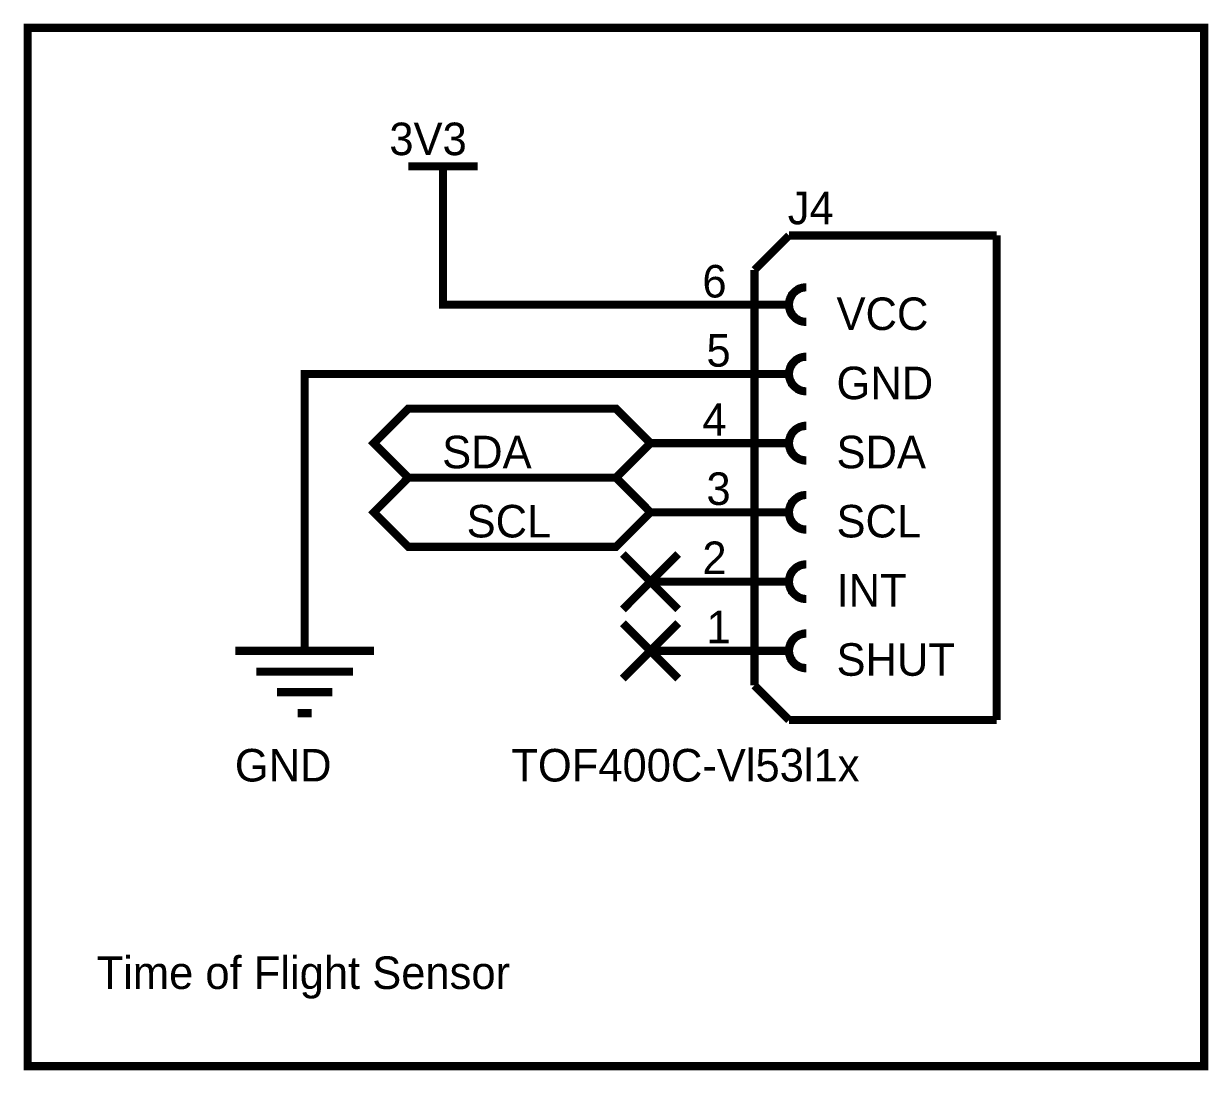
# Model space of a CAD drawing. Header units: inches. Extents: x 0 to 15, y 0 to 9.5.
# Drawn here: x 2.996 to 4.707, y 4.894 to 6.406 of the extents above; entities that cross this region are included whole.
import ezdxf

# ---------------------------------------------------------------- set-up
doc = ezdxf.new("R2010")
doc.units = ezdxf.units.IN
doc.header["$MEASUREMENT"] = 0
doc.layers.add('Sheet', color=255, linetype='Continuous')

msp = doc.modelspace()

# ---------------------------------------------------------------- linework, layer by layer
at = {"layer": 'Sheet'}
for points in [[(3.0015, 6.3998, 0.0118, 0.0118, 0), (4.7011, 6.3998, 0.0118, 0.0118, 0), (4.7011, 4.8998, 0.0118, 0.0118, 0), (3.0015, 4.8998, 0.0118, 0.0118, 0), (3.0015, 6.3998, 0.0118, 0.0118, 0)], [(3.5514, 5.7499, 0.0118, 0.0118, 0), (3.5015, 5.7998, 0.0118, 0.0118, 0), (3.5514, 5.8497, 0.0118, 0.0118, 0), (3.8513, 5.8497, 0.0118, 0.0118, 0), (3.9012, 5.7998, 0.0118, 0.0118, 0), (3.8513, 5.7499, 0.0118, 0.0118, 0), (3.5514, 5.7499, 0.0118, 0.0118, 0)], [(3.5514, 5.7499, 0.0039, 0.0039, 0), (3.5015, 5.7998, 0.0039, 0.0039, 0), (3.5514, 5.8497, 0.0039, 0.0039, 0), (3.8513, 5.8497, 0.0039, 0.0039, 0), (3.9012, 5.7998, 0.0039, 0.0039, 0), (3.8513, 5.7499, 0.0039, 0.0039, 0), (3.5514, 5.7499, 0.0039, 0.0039, 0)], [(3.5514, 5.65, 0.0118, 0.0118, 0), (3.5015, 5.6999, 0.0118, 0.0118, 0), (3.5514, 5.7499, 0.0118, 0.0118, 0), (3.8513, 5.7499, 0.0118, 0.0118, 0), (3.9012, 5.6999, 0.0118, 0.0118, 0), (3.8513, 5.65, 0.0118, 0.0118, 0), (3.5514, 5.65, 0.0118, 0.0118, 0)], [(3.5514, 5.65, 0.0039, 0.0039, 0), (3.5015, 5.6999, 0.0039, 0.0039, 0), (3.5514, 5.7499, 0.0039, 0.0039, 0), (3.8513, 5.7499, 0.0039, 0.0039, 0), (3.9012, 5.6999, 0.0039, 0.0039, 0), (3.8513, 5.65, 0.0039, 0.0039, 0), (3.5514, 5.65, 0.0039, 0.0039, 0)]]:
    msp.add_lwpolyline(points, format="xyseb", close=True, dxfattribs=at)
for points in [[(3.5514, 6.1997, 0.0118, 0.0118, 0), (3.6513, 6.1997, 0.0118, 0.0118, 0)], [(3.6013, 6.0998, 0.0118, 0.0118, 0), (3.6013, 6.1997, 0.0118, 0.0118, 0)], [(3.6013, 6.0998, 0.0118, 0.0118, 0), (3.6013, 5.9999, 0.0118, 0.0118, 0), (3.9012, 5.9999, 0.0118, 0.0118, 0)], [(4.0514, 6.0499, 0.0118, 0.0118, 0), (4.1013, 6.0998, 0.0118, 0.0118, 0)], [(4.1013, 6.0998, 0.0118, 0.0118, 0), (4.4012, 6.0998, 0.0118, 0.0118, 0)], [(4.4012, 6.0998, 0.0118, 0.0118, 0), (4.4012, 5.3999, 0.0118, 0.0118, 0)], [(4.0514, 5.4499, 0.0118, 0.0118, 0), (4.0514, 6.0499, 0.0118, 0.0118, 0)], [(4.1262, 6.0249, 0.0118, 0.0118, 0), (4.1248, 6.0249, 0.0118, 0.0118, 0), (4.1237, 6.0249, 0.0118, 0.0118, 0), (4.1226, 6.0245, 0.0118, 0.0118, 0), (4.1211, 6.0245, 0.0118, 0.0118, 0), (4.12, 6.0242, 0.0118, 0.0118, 0), (4.1189, 6.0238, 0.0118, 0.0118, 0), (4.1174, 6.0234, 0.0118, 0.0118, 0), (4.1163, 6.0231, 0.0118, 0.0118, 0), (4.1152, 6.0223, 0.0118, 0.0118, 0), (4.1141, 6.022, 0.0118, 0.0118, 0), (4.1134, 6.0212, 0.0118, 0.0118, 0), (4.1123, 6.0205, 0.0118, 0.0118, 0), (4.1112, 6.0198, 0.0118, 0.0118, 0), (4.1105, 6.019, 0.0118, 0.0118, 0), (4.1094, 6.0183, 0.0118, 0.0118, 0), (4.1086, 6.0175, 0.0118, 0.0118, 0), (4.1079, 6.0168, 0.0118, 0.0118, 0), (4.1068, 6.0157, 0.0118, 0.0118, 0), (4.1061, 6.0146, 0.0118, 0.0118, 0), (4.1053, 6.0139, 0.0118, 0.0118, 0), (4.105, 6.0128, 0.0118, 0.0118, 0), (4.1042, 6.0117, 0.0118, 0.0118, 0), (4.1039, 6.0106, 0.0118, 0.0118, 0), (4.1031, 6.0095, 0.0118, 0.0118, 0), (4.1028, 6.0084, 0.0118, 0.0118, 0), (4.1024, 6.0073, 0.0118, 0.0118, 0), (4.102, 6.0062, 0.0118, 0.0118, 0), (4.1017, 6.0051, 0.0118, 0.0118, 0), (4.1017, 6.0036, 0.0118, 0.0118, 0), (4.1013, 6.0025, 0.0118, 0.0118, 0), (4.1013, 6.001, 0.0118, 0.0118, 0), (4.1013, 5.9999, 0.0118, 0.0118, 0)], [(4.1013, 5.9999, 0.0118, 0.0118, 0), (3.9012, 5.9999, 0.0118, 0.0118, 0)], [(4.1013, 5.9999, 0.0118, 0.0118, 0), (4.1013, 5.9985, 0.0118, 0.0118, 0), (4.1013, 5.9974, 0.0118, 0.0118, 0), (4.1017, 5.9963, 0.0118, 0.0118, 0), (4.1017, 5.9948, 0.0118, 0.0118, 0), (4.102, 5.9937, 0.0118, 0.0118, 0), (4.1024, 5.9926, 0.0118, 0.0118, 0), (4.1028, 5.9911, 0.0118, 0.0118, 0), (4.1031, 5.99, 0.0118, 0.0118, 0), (4.1039, 5.9889, 0.0118, 0.0118, 0), (4.1042, 5.9878, 0.0118, 0.0118, 0), (4.105, 5.9871, 0.0118, 0.0118, 0), (4.1053, 5.986, 0.0118, 0.0118, 0), (4.1061, 5.9849, 0.0118, 0.0118, 0), (4.1068, 5.9841, 0.0118, 0.0118, 0), (4.1079, 5.983, 0.0118, 0.0118, 0), (4.1086, 5.9823, 0.0118, 0.0118, 0), (4.1094, 5.9816, 0.0118, 0.0118, 0), (4.1105, 5.9805, 0.0118, 0.0118, 0), (4.1112, 5.9797, 0.0118, 0.0118, 0), (4.1123, 5.979, 0.0118, 0.0118, 0), (4.1134, 5.9786, 0.0118, 0.0118, 0), (4.1141, 5.9779, 0.0118, 0.0118, 0), (4.1152, 5.9775, 0.0118, 0.0118, 0), (4.1163, 5.9768, 0.0118, 0.0118, 0), (4.1174, 5.9764, 0.0118, 0.0118, 0), (4.1189, 5.9761, 0.0118, 0.0118, 0), (4.12, 5.9757, 0.0118, 0.0118, 0), (4.1211, 5.9753, 0.0118, 0.0118, 0), (4.1226, 5.9753, 0.0118, 0.0118, 0), (4.1237, 5.975, 0.0118, 0.0118, 0), (4.1248, 5.975, 0.0118, 0.0118, 0), (4.1262, 5.975, 0.0118, 0.0118, 0)], [(4.1262, 5.9246, 0.0118, 0.0118, 0), (4.1248, 5.9246, 0.0118, 0.0118, 0), (4.1237, 5.9246, 0.0118, 0.0118, 0), (4.1226, 5.9243, 0.0118, 0.0118, 0), (4.1211, 5.9243, 0.0118, 0.0118, 0), (4.12, 5.9239, 0.0118, 0.0118, 0), (4.1189, 5.9235, 0.0118, 0.0118, 0), (4.1174, 5.9232, 0.0118, 0.0118, 0), (4.1163, 5.9228, 0.0118, 0.0118, 0), (4.1152, 5.9221, 0.0118, 0.0118, 0), (4.1141, 5.9217, 0.0118, 0.0118, 0), (4.1134, 5.921, 0.0118, 0.0118, 0), (4.1123, 5.9206, 0.0118, 0.0118, 0), (4.1112, 5.9199, 0.0118, 0.0118, 0), (4.1105, 5.9191, 0.0118, 0.0118, 0), (4.1094, 5.918, 0.0118, 0.0118, 0), (4.1086, 5.9173, 0.0118, 0.0118, 0), (4.1079, 5.9166, 0.0118, 0.0118, 0), (4.1068, 5.9155, 0.0118, 0.0118, 0), (4.1061, 5.9147, 0.0118, 0.0118, 0), (4.1053, 5.9136, 0.0118, 0.0118, 0), (4.105, 5.9125, 0.0118, 0.0118, 0), (4.1042, 5.9118, 0.0118, 0.0118, 0), (4.1039, 5.9107, 0.0118, 0.0118, 0), (4.1031, 5.9096, 0.0118, 0.0118, 0), (4.1028, 5.9085, 0.0118, 0.0118, 0), (4.1024, 5.907, 0.0118, 0.0118, 0), (4.102, 5.9059, 0.0118, 0.0118, 0), (4.1017, 5.9048, 0.0118, 0.0118, 0), (4.1017, 5.9034, 0.0118, 0.0118, 0), (4.1013, 5.9022, 0.0118, 0.0118, 0), (4.1013, 5.9011, 0.0118, 0.0118, 0), (4.1013, 5.8997, 0.0118, 0.0118, 0)], [(3.4016, 5.5997, 0.0118, 0.0118, 0), (3.4016, 5.8997, 0.0118, 0.0118, 0), (3.9012, 5.8997, 0.0118, 0.0118, 0)], [(4.1013, 5.8997, 0.0118, 0.0118, 0), (3.9012, 5.8997, 0.0118, 0.0118, 0)], [(4.1013, 5.8997, 0.0118, 0.0118, 0), (4.1013, 5.8986, 0.0118, 0.0118, 0), (4.1013, 5.8971, 0.0118, 0.0118, 0), (4.1017, 5.896, 0.0118, 0.0118, 0), (4.1017, 5.8945, 0.0118, 0.0118, 0), (4.102, 5.8934, 0.0118, 0.0118, 0), (4.1024, 5.8923, 0.0118, 0.0118, 0), (4.1028, 5.8912, 0.0118, 0.0118, 0), (4.1031, 5.8901, 0.0118, 0.0118, 0), (4.1039, 5.889, 0.0118, 0.0118, 0), (4.1042, 5.8879, 0.0118, 0.0118, 0), (4.105, 5.8868, 0.0118, 0.0118, 0), (4.1053, 5.8857, 0.0118, 0.0118, 0), (4.1061, 5.885, 0.0118, 0.0118, 0), (4.1068, 5.8839, 0.0118, 0.0118, 0), (4.1079, 5.8828, 0.0118, 0.0118, 0), (4.1086, 5.8821, 0.0118, 0.0118, 0), (4.1094, 5.8813, 0.0118, 0.0118, 0), (4.1105, 5.8806, 0.0118, 0.0118, 0), (4.1112, 5.8799, 0.0118, 0.0118, 0), (4.1123, 5.8791, 0.0118, 0.0118, 0), (4.1134, 5.8784, 0.0118, 0.0118, 0), (4.1141, 5.8776, 0.0118, 0.0118, 0), (4.1152, 5.8773, 0.0118, 0.0118, 0), (4.1163, 5.8765, 0.0118, 0.0118, 0), (4.1174, 5.8762, 0.0118, 0.0118, 0), (4.1189, 5.8758, 0.0118, 0.0118, 0), (4.12, 5.8754, 0.0118, 0.0118, 0), (4.1211, 5.8751, 0.0118, 0.0118, 0), (4.1226, 5.8751, 0.0118, 0.0118, 0), (4.1237, 5.8747, 0.0118, 0.0118, 0), (4.1248, 5.8747, 0.0118, 0.0118, 0), (4.1262, 5.8747, 0.0118, 0.0118, 0)], [(4.1262, 5.8248, 0.0118, 0.0118, 0), (4.1248, 5.8248, 0.0118, 0.0118, 0), (4.1237, 5.8248, 0.0118, 0.0118, 0), (4.1226, 5.8244, 0.0118, 0.0118, 0), (4.1211, 5.8244, 0.0118, 0.0118, 0), (4.12, 5.824, 0.0118, 0.0118, 0), (4.1189, 5.8237, 0.0118, 0.0118, 0), (4.1174, 5.8233, 0.0118, 0.0118, 0), (4.1163, 5.8229, 0.0118, 0.0118, 0), (4.1152, 5.8222, 0.0118, 0.0118, 0), (4.1141, 5.8218, 0.0118, 0.0118, 0), (4.1134, 5.8211, 0.0118, 0.0118, 0), (4.1123, 5.8207, 0.0118, 0.0118, 0), (4.1112, 5.82, 0.0118, 0.0118, 0), (4.1105, 5.8193, 0.0118, 0.0118, 0), (4.1094, 5.8182, 0.0118, 0.0118, 0), (4.1086, 5.8174, 0.0118, 0.0118, 0), (4.1079, 5.8167, 0.0118, 0.0118, 0), (4.1068, 5.8156, 0.0118, 0.0118, 0), (4.1061, 5.8149, 0.0118, 0.0118, 0), (4.1053, 5.8138, 0.0118, 0.0118, 0), (4.105, 5.8127, 0.0118, 0.0118, 0), (4.1042, 5.8119, 0.0118, 0.0118, 0), (4.1039, 5.8108, 0.0118, 0.0118, 0), (4.1031, 5.8097, 0.0118, 0.0118, 0), (4.1028, 5.8086, 0.0118, 0.0118, 0), (4.1024, 5.8071, 0.0118, 0.0118, 0), (4.102, 5.806, 0.0118, 0.0118, 0), (4.1017, 5.8049, 0.0118, 0.0118, 0), (4.1017, 5.8035, 0.0118, 0.0118, 0), (4.1013, 5.8024, 0.0118, 0.0118, 0), (4.1013, 5.8013, 0.0118, 0.0118, 0), (4.1013, 5.7998, 0.0118, 0.0118, 0)], [(4.1013, 5.7998, 0.0118, 0.0118, 0), (3.9012, 5.7998, 0.0118, 0.0118, 0)], [(4.1013, 5.7998, 0.0118, 0.0118, 0), (4.1013, 5.7983, 0.0118, 0.0118, 0), (4.1013, 5.7972, 0.0118, 0.0118, 0), (4.1017, 5.7961, 0.0118, 0.0118, 0), (4.1017, 5.7947, 0.0118, 0.0118, 0), (4.102, 5.7936, 0.0118, 0.0118, 0), (4.1024, 5.7925, 0.0118, 0.0118, 0), (4.1028, 5.791, 0.0118, 0.0118, 0), (4.1031, 5.7899, 0.0118, 0.0118, 0), (4.1039, 5.7888, 0.0118, 0.0118, 0), (4.1042, 5.7877, 0.0118, 0.0118, 0), (4.105, 5.787, 0.0118, 0.0118, 0), (4.1053, 5.7858, 0.0118, 0.0118, 0), (4.1061, 5.7847, 0.0118, 0.0118, 0), (4.1068, 5.784, 0.0118, 0.0118, 0), (4.1079, 5.7829, 0.0118, 0.0118, 0), (4.1086, 5.7822, 0.0118, 0.0118, 0), (4.1094, 5.7814, 0.0118, 0.0118, 0), (4.1105, 5.7803, 0.0118, 0.0118, 0), (4.1112, 5.7796, 0.0118, 0.0118, 0), (4.1123, 5.7789, 0.0118, 0.0118, 0), (4.1134, 5.7785, 0.0118, 0.0118, 0), (4.1141, 5.7778, 0.0118, 0.0118, 0), (4.1152, 5.7774, 0.0118, 0.0118, 0), (4.1163, 5.7767, 0.0118, 0.0118, 0), (4.1174, 5.7763, 0.0118, 0.0118, 0), (4.1189, 5.7759, 0.0118, 0.0118, 0), (4.12, 5.7756, 0.0118, 0.0118, 0), (4.1211, 5.7752, 0.0118, 0.0118, 0), (4.1226, 5.7752, 0.0118, 0.0118, 0), (4.1237, 5.7748, 0.0118, 0.0118, 0), (4.1248, 5.7748, 0.0118, 0.0118, 0), (4.1262, 5.7748, 0.0118, 0.0118, 0)], [(4.1262, 5.7249, 0.0118, 0.0118, 0), (4.1248, 5.7249, 0.0118, 0.0118, 0), (4.1237, 5.7249, 0.0118, 0.0118, 0), (4.1226, 5.7245, 0.0118, 0.0118, 0), (4.1211, 5.7245, 0.0118, 0.0118, 0), (4.12, 5.7242, 0.0118, 0.0118, 0), (4.1189, 5.7238, 0.0118, 0.0118, 0), (4.1174, 5.7234, 0.0118, 0.0118, 0), (4.1163, 5.7231, 0.0118, 0.0118, 0), (4.1152, 5.7223, 0.0118, 0.0118, 0), (4.1141, 5.722, 0.0118, 0.0118, 0), (4.1134, 5.7212, 0.0118, 0.0118, 0), (4.1123, 5.7205, 0.0118, 0.0118, 0), (4.1112, 5.7198, 0.0118, 0.0118, 0), (4.1105, 5.719, 0.0118, 0.0118, 0), (4.1094, 5.7183, 0.0118, 0.0118, 0), (4.1086, 5.7176, 0.0118, 0.0118, 0), (4.1079, 5.7168, 0.0118, 0.0118, 0), (4.1068, 5.7157, 0.0118, 0.0118, 0), (4.1061, 5.7146, 0.0118, 0.0118, 0), (4.1053, 5.7139, 0.0118, 0.0118, 0), (4.105, 5.7128, 0.0118, 0.0118, 0), (4.1042, 5.7117, 0.0118, 0.0118, 0), (4.1039, 5.7106, 0.0118, 0.0118, 0), (4.1031, 5.7095, 0.0118, 0.0118, 0), (4.1028, 5.7084, 0.0118, 0.0118, 0), (4.1024, 5.7073, 0.0118, 0.0118, 0), (4.102, 5.7062, 0.0118, 0.0118, 0), (4.1017, 5.7051, 0.0118, 0.0118, 0), (4.1017, 5.7036, 0.0118, 0.0118, 0), (4.1013, 5.7025, 0.0118, 0.0118, 0), (4.1013, 5.701, 0.0118, 0.0118, 0), (4.1013, 5.6999, 0.0118, 0.0118, 0)], [(4.1013, 5.6999, 0.0118, 0.0118, 0), (3.9012, 5.6999, 0.0118, 0.0118, 0)], [(4.1013, 5.6999, 0.0118, 0.0118, 0), (4.1013, 5.6985, 0.0118, 0.0118, 0), (4.1013, 5.6974, 0.0118, 0.0118, 0), (4.1017, 5.6963, 0.0118, 0.0118, 0), (4.1017, 5.6948, 0.0118, 0.0118, 0), (4.102, 5.6937, 0.0118, 0.0118, 0), (4.1024, 5.6926, 0.0118, 0.0118, 0), (4.1028, 5.6911, 0.0118, 0.0118, 0), (4.1031, 5.69, 0.0118, 0.0118, 0), (4.1039, 5.6889, 0.0118, 0.0118, 0), (4.1042, 5.6878, 0.0118, 0.0118, 0), (4.105, 5.6871, 0.0118, 0.0118, 0), (4.1053, 5.686, 0.0118, 0.0118, 0), (4.1061, 5.6849, 0.0118, 0.0118, 0), (4.1068, 5.6841, 0.0118, 0.0118, 0), (4.1079, 5.683, 0.0118, 0.0118, 0), (4.1086, 5.6823, 0.0118, 0.0118, 0), (4.1094, 5.6816, 0.0118, 0.0118, 0), (4.1105, 5.6805, 0.0118, 0.0118, 0), (4.1112, 5.6797, 0.0118, 0.0118, 0), (4.1123, 5.679, 0.0118, 0.0118, 0), (4.1134, 5.6786, 0.0118, 0.0118, 0), (4.1141, 5.6779, 0.0118, 0.0118, 0), (4.1152, 5.6775, 0.0118, 0.0118, 0), (4.1163, 5.6768, 0.0118, 0.0118, 0), (4.1174, 5.6764, 0.0118, 0.0118, 0), (4.1189, 5.6761, 0.0118, 0.0118, 0), (4.12, 5.6757, 0.0118, 0.0118, 0), (4.1211, 5.6753, 0.0118, 0.0118, 0), (4.1226, 5.6753, 0.0118, 0.0118, 0), (4.1237, 5.675, 0.0118, 0.0118, 0), (4.1248, 5.675, 0.0118, 0.0118, 0), (4.1262, 5.675, 0.0118, 0.0118, 0)], [(3.8612, 5.5597, 0.0118, 0.0118, 0), (3.9412, 5.6397, 0.0118, 0.0118, 0)], [(3.8612, 5.6397, 0.0118, 0.0118, 0), (3.9412, 5.5597, 0.0118, 0.0118, 0)], [(4.1262, 5.6247, 0.0118, 0.0118, 0), (4.1248, 5.6247, 0.0118, 0.0118, 0), (4.1237, 5.6247, 0.0118, 0.0118, 0), (4.1226, 5.6243, 0.0118, 0.0118, 0), (4.1211, 5.6243, 0.0118, 0.0118, 0), (4.12, 5.6239, 0.0118, 0.0118, 0), (4.1189, 5.6236, 0.0118, 0.0118, 0), (4.1174, 5.6232, 0.0118, 0.0118, 0), (4.1163, 5.6228, 0.0118, 0.0118, 0), (4.1152, 5.6221, 0.0118, 0.0118, 0), (4.1141, 5.6217, 0.0118, 0.0118, 0), (4.1134, 5.621, 0.0118, 0.0118, 0), (4.1123, 5.6206, 0.0118, 0.0118, 0), (4.1112, 5.6199, 0.0118, 0.0118, 0), (4.1105, 5.6191, 0.0118, 0.0118, 0), (4.1094, 5.618, 0.0118, 0.0118, 0), (4.1086, 5.6173, 0.0118, 0.0118, 0), (4.1079, 5.6166, 0.0118, 0.0118, 0), (4.1068, 5.6155, 0.0118, 0.0118, 0), (4.1061, 5.6147, 0.0118, 0.0118, 0), (4.1053, 5.6136, 0.0118, 0.0118, 0), (4.105, 5.6125, 0.0118, 0.0118, 0), (4.1042, 5.6118, 0.0118, 0.0118, 0), (4.1039, 5.6107, 0.0118, 0.0118, 0), (4.1031, 5.6096, 0.0118, 0.0118, 0), (4.1028, 5.6085, 0.0118, 0.0118, 0), (4.1024, 5.607, 0.0118, 0.0118, 0), (4.102, 5.6059, 0.0118, 0.0118, 0), (4.1017, 5.6048, 0.0118, 0.0118, 0), (4.1017, 5.6034, 0.0118, 0.0118, 0), (4.1013, 5.6023, 0.0118, 0.0118, 0), (4.1013, 5.6012, 0.0118, 0.0118, 0), (4.1013, 5.5997, 0.0118, 0.0118, 0)], [(3.4016, 5.5997, 0.0118, 0.0118, 0), (3.4016, 5.4998, 0.0118, 0.0118, 0)], [(4.1013, 5.5997, 0.0118, 0.0118, 0), (3.9012, 5.5997, 0.0118, 0.0118, 0)], [(4.1013, 5.5997, 0.0118, 0.0118, 0), (4.1013, 5.5986, 0.0118, 0.0118, 0), (4.1013, 5.5971, 0.0118, 0.0118, 0), (4.1017, 5.596, 0.0118, 0.0118, 0), (4.1017, 5.5945, 0.0118, 0.0118, 0), (4.102, 5.5934, 0.0118, 0.0118, 0), (4.1024, 5.5923, 0.0118, 0.0118, 0), (4.1028, 5.5912, 0.0118, 0.0118, 0), (4.1031, 5.5901, 0.0118, 0.0118, 0), (4.1039, 5.589, 0.0118, 0.0118, 0), (4.1042, 5.5879, 0.0118, 0.0118, 0), (4.105, 5.5868, 0.0118, 0.0118, 0), (4.1053, 5.5857, 0.0118, 0.0118, 0), (4.1061, 5.585, 0.0118, 0.0118, 0), (4.1068, 5.5839, 0.0118, 0.0118, 0), (4.1079, 5.5828, 0.0118, 0.0118, 0), (4.1086, 5.5821, 0.0118, 0.0118, 0), (4.1094, 5.5813, 0.0118, 0.0118, 0), (4.1105, 5.5806, 0.0118, 0.0118, 0), (4.1112, 5.5799, 0.0118, 0.0118, 0), (4.1123, 5.5791, 0.0118, 0.0118, 0), (4.1134, 5.5784, 0.0118, 0.0118, 0), (4.1141, 5.5777, 0.0118, 0.0118, 0), (4.1152, 5.5773, 0.0118, 0.0118, 0), (4.1163, 5.5765, 0.0118, 0.0118, 0), (4.1174, 5.5762, 0.0118, 0.0118, 0), (4.1189, 5.5758, 0.0118, 0.0118, 0), (4.12, 5.5754, 0.0118, 0.0118, 0), (4.1211, 5.5751, 0.0118, 0.0118, 0), (4.1226, 5.5751, 0.0118, 0.0118, 0), (4.1237, 5.5747, 0.0118, 0.0118, 0), (4.1248, 5.5747, 0.0118, 0.0118, 0), (4.1262, 5.5747, 0.0118, 0.0118, 0)], [(3.8612, 5.4598, 0.0118, 0.0118, 0), (3.9412, 5.5398, 0.0118, 0.0118, 0)], [(3.8612, 5.5398, 0.0118, 0.0118, 0), (3.9412, 5.4598, 0.0118, 0.0118, 0)], [(4.1262, 5.5248, 0.0118, 0.0118, 0), (4.1248, 5.5248, 0.0118, 0.0118, 0), (4.1237, 5.5248, 0.0118, 0.0118, 0), (4.1226, 5.5244, 0.0118, 0.0118, 0), (4.1211, 5.5244, 0.0118, 0.0118, 0), (4.12, 5.524, 0.0118, 0.0118, 0), (4.1189, 5.5237, 0.0118, 0.0118, 0), (4.1174, 5.5233, 0.0118, 0.0118, 0), (4.1163, 5.5229, 0.0118, 0.0118, 0), (4.1152, 5.5222, 0.0118, 0.0118, 0), (4.1141, 5.5218, 0.0118, 0.0118, 0), (4.1134, 5.5211, 0.0118, 0.0118, 0), (4.1123, 5.5207, 0.0118, 0.0118, 0), (4.1112, 5.52, 0.0118, 0.0118, 0), (4.1105, 5.5193, 0.0118, 0.0118, 0), (4.1094, 5.5182, 0.0118, 0.0118, 0), (4.1086, 5.5174, 0.0118, 0.0118, 0), (4.1079, 5.5167, 0.0118, 0.0118, 0), (4.1068, 5.5156, 0.0118, 0.0118, 0), (4.1061, 5.5149, 0.0118, 0.0118, 0), (4.1053, 5.5138, 0.0118, 0.0118, 0), (4.105, 5.5127, 0.0118, 0.0118, 0), (4.1042, 5.5119, 0.0118, 0.0118, 0), (4.1039, 5.5108, 0.0118, 0.0118, 0), (4.1031, 5.5097, 0.0118, 0.0118, 0), (4.1028, 5.5086, 0.0118, 0.0118, 0), (4.1024, 5.5072, 0.0118, 0.0118, 0), (4.102, 5.506, 0.0118, 0.0118, 0), (4.1017, 5.5049, 0.0118, 0.0118, 0), (4.1017, 5.5035, 0.0118, 0.0118, 0), (4.1013, 5.5024, 0.0118, 0.0118, 0), (4.1013, 5.5013, 0.0118, 0.0118, 0), (4.1013, 5.4998, 0.0118, 0.0118, 0)], [(3.3014, 5.4998, 0.0118, 0.0118, 0), (3.5015, 5.4998, 0.0118, 0.0118, 0)], [(4.1013, 5.4998, 0.0118, 0.0118, 0), (3.9012, 5.4998, 0.0118, 0.0118, 0)], [(4.1013, 5.4998, 0.0118, 0.0118, 0), (4.1013, 5.4983, 0.0118, 0.0118, 0), (4.1013, 5.4972, 0.0118, 0.0118, 0), (4.1017, 5.4961, 0.0118, 0.0118, 0), (4.1017, 5.4947, 0.0118, 0.0118, 0), (4.102, 5.4936, 0.0118, 0.0118, 0), (4.1024, 5.4925, 0.0118, 0.0118, 0), (4.1028, 5.491, 0.0118, 0.0118, 0), (4.1031, 5.4899, 0.0118, 0.0118, 0), (4.1039, 5.4888, 0.0118, 0.0118, 0), (4.1042, 5.4877, 0.0118, 0.0118, 0), (4.105, 5.487, 0.0118, 0.0118, 0), (4.1053, 5.4859, 0.0118, 0.0118, 0), (4.1061, 5.4848, 0.0118, 0.0118, 0), (4.1068, 5.484, 0.0118, 0.0118, 0), (4.1079, 5.4829, 0.0118, 0.0118, 0), (4.1086, 5.4822, 0.0118, 0.0118, 0), (4.1094, 5.4814, 0.0118, 0.0118, 0), (4.1105, 5.4803, 0.0118, 0.0118, 0), (4.1112, 5.4796, 0.0118, 0.0118, 0), (4.1123, 5.4789, 0.0118, 0.0118, 0), (4.1134, 5.4785, 0.0118, 0.0118, 0), (4.1141, 5.4778, 0.0118, 0.0118, 0), (4.1152, 5.4774, 0.0118, 0.0118, 0), (4.1163, 5.4767, 0.0118, 0.0118, 0), (4.1174, 5.4763, 0.0118, 0.0118, 0), (4.1189, 5.4759, 0.0118, 0.0118, 0), (4.12, 5.4756, 0.0118, 0.0118, 0), (4.1211, 5.4752, 0.0118, 0.0118, 0), (4.1226, 5.4752, 0.0118, 0.0118, 0), (4.1237, 5.4748, 0.0118, 0.0118, 0), (4.1248, 5.4748, 0.0118, 0.0118, 0), (4.1262, 5.4748, 0.0118, 0.0118, 0)], [(3.3315, 5.4697, 0.0118, 0.0118, 0), (3.4714, 5.4697, 0.0118, 0.0118, 0)], [(3.3616, 5.44, 0.0118, 0.0118, 0), (3.4417, 5.44, 0.0118, 0.0118, 0)], [(4.0514, 5.4499, 0.0118, 0.0118, 0), (4.1013, 5.3999, 0.0118, 0.0118, 0)], [(3.3914, 5.4098, 0.0118, 0.0118, 0), (3.4116, 5.4098, 0.0118, 0.0118, 0)], [(4.4012, 5.3999, 0.0118, 0.0118, 0), (4.1013, 5.3999, 0.0118, 0.0118, 0)]]:
    msp.add_lwpolyline(points, format="xyseb", dxfattribs=at)

# ---------------------------------------------------------------- texts
for s, height, p in [('3V3', 0.047, (3.5239, 6.2158)), ('J4', 0.047, (4.0995, 6.116)), ('6', 0.047, (3.9761, 6.0102)), ('VCC', 0.047, (4.1699, 5.9632)), ('5', 0.047, (3.982, 5.9103)), ('GND', 0.047, (4.1699, 5.8633)), ('4', 0.047, (3.9761, 5.8105)), ('SDA', 0.047, (3.6002, 5.7635)), ('SDA', 0.047, (4.1699, 5.7635)), ('3', 0.047, (3.982, 5.7106)), ('SCL', 0.047, (3.6355, 5.6636)), ('SCL', 0.047, (4.1699, 5.6636)), ('2', 0.047, (3.9761, 5.6107)), ('INT', 0.047, (4.1699, 5.5637)), ('1', 0.047, (3.982, 5.5108)), ('SHUT', 0.047, (4.1699, 5.4638)), ('GND', 0.047, (3.3007, 5.3111)), ('TOF400C-Vl53l1x', 0.047001, (3.7001, 5.3111)), ('Time of Flight Sensor', 0.047001, (3.101, 5.0114))]:
    msp.add_text(s, height=height, dxfattribs=at).set_placement(p)

doc.saveas('drawing.dxf')
